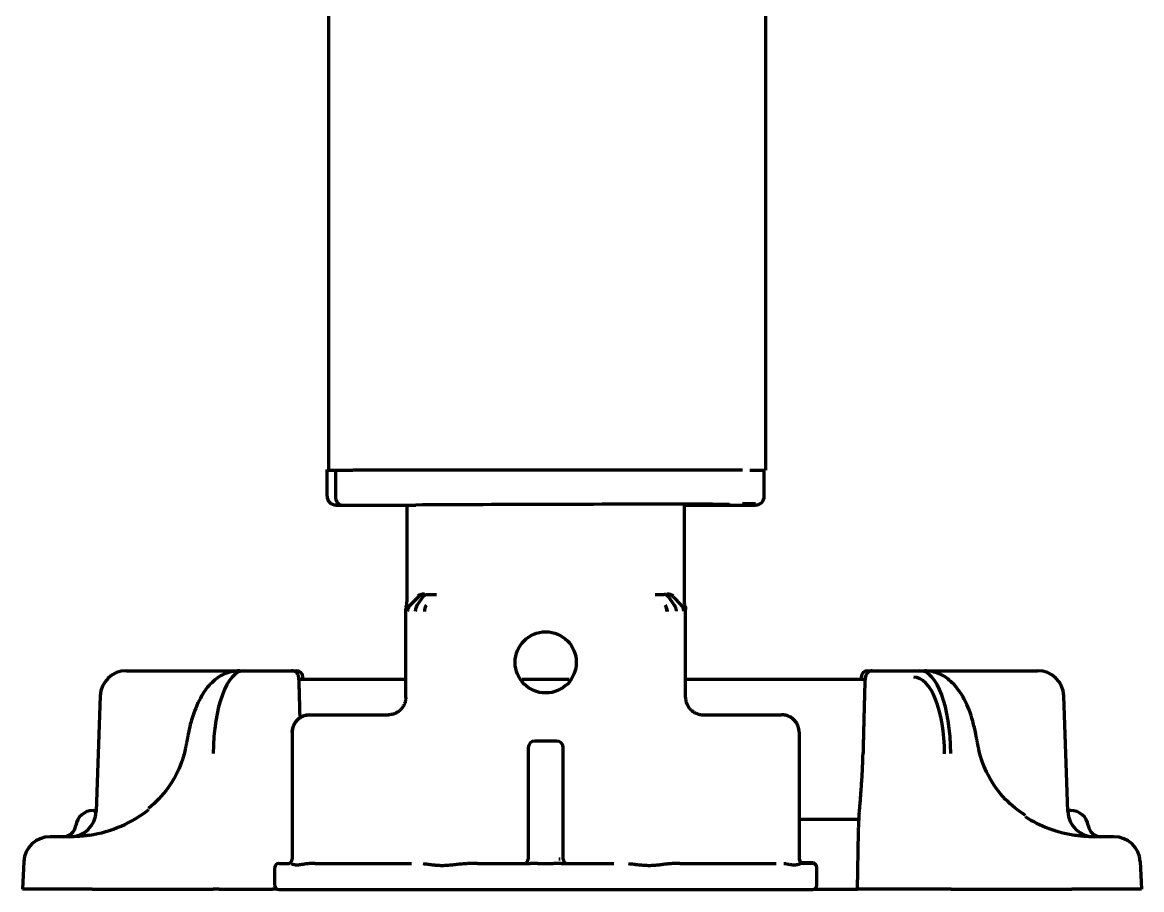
# Model space of a CAD drawing. Header units: inches. Extents: x 904 to 7172, y 213 to 5528.
# Drawn here: x 3597.1 to 3725.1, y 1858.2 to 1957.4 of the extents above; entities that cross this region are included whole.
import ezdxf

# ---------------------------------------------------------------- set-up
doc = ezdxf.new("R2010")
doc.units = ezdxf.units.IN

msp = doc.modelspace()

# ---------------------------------------------------------------- linework, layer by layer
at = {"linetype": 'Continuous', "lineweight": 70}
for p, q in [((3682.12, 1986.62), (3682.12, 1906.17)), ((3632.12, 1983.73), (3632.12, 1906.17)), ((3632.12, 1906.22), (3631.97, 1906.22)), ((3631.97, 1906.17), (3631.97, 1906.22)), ((3632.12, 1906.17), (3631.97, 1906.17)), ((3631.97, 1903.18), (3631.97, 1906.17)), ((3632.12, 1906.17), (3633.92, 1906.17)), ((3632.93, 1906.17), (3632.93, 1903.17)), ((3632.93, 1906.17), (3632.93, 1903.17)), ((3633.15, 1906.17), (3634.92, 1906.17)), ((3679.47, 1906.17), (3634.92, 1906.17)), ((3680.32, 1906.17), (3682.12, 1906.17)), ((3681.97, 1903.32), (3681.97, 1906.17)), ((3633.4, 1902.17), (3633.63, 1902.17)), ((3633.63, 1902.17), (3642.12, 1902.17)), ((3633.63, 1902.17), (3642.12, 1902.17)), ((3641.09, 1902.17), (3641.09, 1891.09)), ((3672.84, 1891.09), (3672.84, 1902.26)), ((3672.84, 1902.17), (3680.3, 1902.17)), ((3672.84, 1902.17), (3680.3, 1902.17)), ((3680.31, 1902.17), (3680.54, 1902.17)), ((3681.97, 1903.18), (3681.97, 1903.32)), ((3643.43, 1891.95), (3644.46, 1891.93)), ((3669.47, 1891.93), (3670.51, 1891.95)), ((3641.01, 1890.57), (3640.98, 1890.43)), ((3642.41, 1891.67), (3641.47, 1890.73)), ((3642.93, 1891.65), (3642.26, 1890.71)), ((3642.27, 1890.71), (3642.26, 1890.71)), ((3671.01, 1891.65), (3671.67, 1890.71)), ((3671.53, 1891.67), (3672.47, 1890.73)), ((3672.93, 1890.57), (3672.96, 1890.43)), ((3640.97, 1890.23), (3640.97, 1890.28)), ((3640.97, 1880.17), (3640.97, 1890.23)), ((3672.97, 1890.23), (3672.97, 1890.28)), ((3672.97, 1880.17), (3672.97, 1890.23)), ((3653.47, 1884.15), (3653.47, 1884.22)), ((3660.47, 1884.2), (3660.47, 1884.12)), ((3609.02, 1883.22), (3614.51, 1883.22)), ((3614.51, 1883.22), (3618.35, 1883.22)), ((3618.35, 1883.22), (3621.97, 1883.22)), ((3621.97, 1883.22), (3622.48, 1883.22)), ((3622.48, 1883.22), (3624.63, 1883.22)), ((3624.63, 1883.22), (3627.91, 1883.22)), ((3627.91, 1883.22), (3628.45, 1883.22)), ((3693.79, 1883.22), (3694.33, 1883.22)), ((3694.33, 1883.22), (3697.61, 1883.22)), ((3697.61, 1883.22), (3699.75, 1883.22)), ((3699.75, 1883.22), (3700.27, 1883.22)), ((3699.93, 1883.22), (3703.89, 1883.22)), ((3703.89, 1883.22), (3707.72, 1883.22)), ((3707.72, 1883.22), (3713.22, 1883.22)), ((3640.97, 1882.22), (3628.75, 1882.22)), ((3628.77, 1881.79), (3628.77, 1881.79)), ((3629.2, 1882.22), (3629.19, 1882.48)), ((3659.66, 1882.22), (3654.28, 1882.22)), ((3693.49, 1882.22), (3672.97, 1882.22)), ((3693.04, 1882.48), (3693.04, 1882.22)), ((3693.46, 1881.79), (3693.47, 1881.79)), ((3606.02, 1880.33), (3605.56, 1867.12)), ((3716.68, 1867.12), (3716.22, 1880.33)), ((3629.98, 1878.17), (3638.97, 1878.17)), ((3674.97, 1878.17), (3683.95, 1878.17)), ((3627.98, 1876.17), (3627.98, 1861.67)), ((3685.95, 1876.17), (3685.95, 1861.67)), ((3615.74, 1874.21), (3615.74, 1874.21)), ((3654.97, 1874.42), (3654.97, 1861.67)), ((3658.22, 1875.17), (3655.72, 1875.17)), ((3658.97, 1861.67), (3658.97, 1874.42)), ((3706.5, 1874.21), (3706.5, 1874.21)), ((3693.25, 1873.6), (3693.25, 1873.59)), ((3605.21, 1867.22), (3605.56, 1867.22)), ((3717.02, 1867.22), (3716.68, 1867.22)), ((3685.95, 1866.22), (3692.8, 1866.22)), ((3692.75, 1865.83), (3692.75, 1865.81)), ((3602.77, 1864.22), (3600.28, 1864.22)), ((3692.62, 1858.22), (3692.73, 1864.77)), ((3721.96, 1864.22), (3719.46, 1864.22)), ((3597.28, 1861.38), (3597.12, 1858.22)), ((3626.47, 1861.17), (3627.63, 1861.17)), ((3630.61, 1861.17), (3641.63, 1861.17)), ((3649.17, 1861.17), (3655.19, 1861.17)), ((3656.07, 1861.17), (3657.87, 1861.17)), ((3658.74, 1861.17), (3664.76, 1861.17)), ((3672.31, 1861.17), (3683.33, 1861.17)), ((3686.31, 1861.22), (3686.26, 1861.22)), ((3687.47, 1861.22), (3686.31, 1861.22)), ((3687.47, 1861.17), (3686.31, 1861.17)), ((3724.95, 1861.38), (3725.12, 1858.22)), ((3625.97, 1860.67), (3625.97, 1858.67)), ((3687.97, 1860.67), (3687.97, 1860.72)), ((3687.97, 1858.67), (3687.97, 1860.67)), ((3605.11, 1858.22), (3597.12, 1858.22)), ((3605.11, 1858.22), (3618.92, 1858.22)), ((3619.61, 1858.22), (3618.92, 1858.22)), ((3619.61, 1858.22), (3625.72, 1858.22)), ((3626.25, 1858.22), (3625.72, 1858.22)), ((3626.47, 1858.17), (3687.47, 1858.17)), ((3687.69, 1858.22), (3692.62, 1858.22)), ((3696.52, 1858.22), (3692.62, 1858.22)), ((3702.62, 1858.22), (3696.52, 1858.22)), ((3703.32, 1858.22), (3702.62, 1858.22)), ((3703.32, 1858.22), (3717.13, 1858.22)), ((3725.12, 1858.22), (3717.13, 1858.22))]:
    msp.add_line(p, q, dxfattribs=at)
msp.add_circle((3656.97, 1884.17), 3.5, dxfattribs=at)
for centre, radius, start, end in [((3609.02, 1880.22), 3, 90, 178), ((3628.45, 1882.47), 0.75, 1, 90), ((3693.79, 1882.47), 0.75, 90, 179), ((3713.22, 1880.22), 3, 2, 90), ((3655.72, 1874.42), 0.75, 90, 180), ((3658.22, 1874.42), 0.75, 0, 90), ((3602.56, 1867.22), 3, 270, 358), ((3605.21, 1865.22), 2, 90, 171.7868), ((3719.68, 1867.22), 3, 182, 270), ((3717.02, 1865.22), 2, 8.2132, 90), ((3601.75, 1865.72), 1.5, 270, 351.7868), ((3720.49, 1865.72), 1.5, 188.2132, 270), ((3600.28, 1861.22), 3, 90, 177), ((3721.96, 1861.22), 3, 3, 90), ((3626.47, 1860.67), 0.5, 90, 180), ((3654.47, 1861.67), 0.5, 270, 0), ((3659.47, 1861.67), 0.5, 180, 270), ((3687.47, 1860.72), 0.5, 0, 90), ((3687.47, 1860.67), 0.5, 0, 90), ((3626.47, 1858.67), 0.5, 180, 270), ((3687.47, 1858.67), 0.5, 270, 0)]:
    msp.add_arc(centre, radius, start, end, dxfattribs=at)
for centre, major_axis, ratio, start_param, end_param in [((3632.97, 1903.18), (-1, 0), 0.999995, 0, 1.567711), ((3633.63, 1903.17), (0, 1), 0.7071, 1.570796, 3.141593), ((3633.63, 1903.17), (0, 1), 0.7071, 1.570796, 3.141593), ((3634.47, 1902.17), (-1.5, 0), 0.003085, 0.00001, 0.785408), ((3656.97, 1902.17), (21, 0.06), 0.003085, 5.569494, 8.63937), ((3679.47, 1902.31), (1.5, 0), 0.003085, 6.283176, 7.853972), ((3679.47, 1902.17), (1.5, 0), 0.003085, 5.497778, 6.283176), ((3680.97, 1903.18), (-1, 0), 0.999995, 1.573882, 3.141593), ((3643.12, 1890.96), (-0.707, -0.707), 0.999695, 3.927142, 4.71239), ((3642.76, 1890.01), (-0.017, -1), 0.707053, 3.945502, 4.724738), ((3643.8, 1889.99), (-0.01, -1), 0.707088, 3.940402, 4.719667), ((3670.14, 1889.99), (0.01, -1), 0.707088, 1.564381, 2.342782), ((3622.66, 1873.22), (-0.2, 10), 0.36987, 6.275734, 7.79417), ((3699.58, 1873.22), (0.2, 10), 0.36987, 4.7722, 6.290637), ((3698.88, 1873.23), (0.21, 9.25), 0.399832, 4.773696, 6.292133), ((3629.98, 1876.17), (1.41, 1.41), 0.999695, 0.78555, 2.356042), ((3683.95, 1876.17), (-1.41, 1.41), 0.999695, 3.927143, 5.497635), ((3602.82, 1876.22), (13.31, 1.42), 0.895011, 4.765915, 5.329805), ((3719.42, 1876.22), (-13.31, 1.42), 0.895011, 1.060573, 1.51727), ((3627.48, 1861.67), (0, -0.5), 0.999848, 0, 1.570796), ((3686.45, 1861.72), (0, -0.5), 0.999848, 4.712389, 6.283185), ((3686.45, 1861.67), (0, -0.5), 0.999848, 4.712389, 6.283185)]:
    msp.add_ellipse(centre, major_axis=major_axis, ratio=ratio, start_param=start_param, end_param=end_param, dxfattribs=at)
for points, knots in [([(3643.11, 1891.98), (3643.03, 1891.98), (3642.95, 1891.98), (3642.81, 1891.96), (3642.74, 1891.94), (3642.65, 1891.91), (3642.62, 1891.9), (3642.56, 1891.88), (3642.53, 1891.86), (3642.47, 1891.83), (3642.44, 1891.82), (3642.39, 1891.78), (3642.36, 1891.76), (3642.34, 1891.74)], [0, 0, 0, 0, 0.25, 0.25, 0.5, 0.5, 0.625, 0.625, 0.75, 0.75, 0.875, 0.875, 1, 1, 1, 1]), ([(3642.93, 1891.65), (3642.96, 1891.7), (3643, 1891.74), (3643.05, 1891.79), (3643.06, 1891.8), (3643.08, 1891.81), (3643.09, 1891.82), (3643.12, 1891.84), (3643.14, 1891.86), (3643.2, 1891.9), (3643.24, 1891.91), (3643.3, 1891.93), (3643.32, 1891.94), (3643.33, 1891.94), (3643.34, 1891.94), (3643.34, 1891.94), (3643.35, 1891.94), (3643.35, 1891.94), (3643.38, 1891.95), (3643.4, 1891.95), (3643.43, 1891.95)], [0, 0, 0, 0, 0.25, 0.25, 0.3125, 0.3125, 0.375, 0.375, 0.5, 0.5, 0.75, 0.75, 0.8125, 0.828125, 0.828125, 0.84375, 0.84375, 0.875, 0.875, 1, 1, 1, 1]), ([(3671.01, 1891.65), (3670.97, 1891.7), (3670.94, 1891.74), (3670.88, 1891.79), (3670.86, 1891.81), (3670.83, 1891.84), (3670.82, 1891.84), (3670.8, 1891.86), (3670.79, 1891.86), (3670.74, 1891.9), (3670.69, 1891.91), (3670.64, 1891.93), (3670.62, 1891.94), (3670.61, 1891.94), (3670.6, 1891.94), (3670.6, 1891.94), (3670.59, 1891.94), (3670.58, 1891.94), (3670.56, 1891.95), (3670.53, 1891.95), (3670.51, 1891.95)], [0, 0, 0, 0, 0.25, 0.25, 0.375, 0.375, 0.4375, 0.4375, 0.5, 0.5, 0.75, 0.75, 0.8125, 0.828125, 0.828125, 0.84375, 0.84375, 0.875, 0.875, 1, 1, 1, 1]), ([(3671.53, 1891.67), (3671.48, 1891.72), (3671.38, 1891.8), (3671.26, 1891.86), (3671.14, 1891.91), (3671.08, 1891.93), (3671, 1891.95), (3670.97, 1891.95), (3670.95, 1891.95), (3670.93, 1891.96), (3670.92, 1891.96), (3670.88, 1891.96), (3670.85, 1891.96), (3670.82, 1891.96)], [0, 0, 0, 0, 0.25, 0.5, 0.5, 0.75, 0.75, 0.8125, 0.84375, 0.84375, 0.875, 0.875, 1, 1, 1, 1]), ([(3671.01, 1891.7), (3670.97, 1891.75), (3670.94, 1891.79), (3670.88, 1891.84), (3670.86, 1891.86), (3670.83, 1891.88), (3670.83, 1891.89), (3670.82, 1891.9)], [0, 0, 0, 0, 0.589731, 0.589731, 0.884597, 0.884597, 1, 1, 1, 1]), ([(3671.6, 1891.74), (3671.55, 1891.78), (3671.5, 1891.82), (3671.38, 1891.88), (3671.32, 1891.9), (3671.2, 1891.94), (3671.13, 1891.96), (3670.99, 1891.98), (3670.91, 1891.98), (3670.83, 1891.98)], [0, 0, 0, 0, 0.25, 0.25, 0.5, 0.5, 0.75, 0.75, 1, 1, 1, 1]), ([(3641.01, 1890.52), (3641.04, 1890.61), (3641.06, 1890.7), (3641.08, 1890.85), (3641.09, 1890.92), (3641.09, 1891), (3641.09, 1891.04), (3641.09, 1891.06), (3641.09, 1891.07), (3641.09, 1891.08), (3641.09, 1891.08), (3641.09, 1891.09)], [0, 0, 0, 0, 0.5, 0.5, 0.75, 0.875, 0.9375, 0.9375, 0.96875, 0.96875, 1, 1, 1, 1]), ([(3641.47, 1890.73), (3641.42, 1890.68), (3641.38, 1890.63), (3641.31, 1890.52), (3641.28, 1890.46), (3641.23, 1890.34), (3641.21, 1890.28), (3641.18, 1890.15), (3641.18, 1890.09), (3641.18, 1890.02)], [0, 0, 0, 0, 0.25, 0.25, 0.5, 0.5, 0.75, 0.75, 1, 1, 1, 1]), ([(3643.3, 1890.69), (3643.3, 1890.69), (3643.3, 1890.69), (3643.28, 1890.67), (3643.25, 1890.62), (3643.21, 1890.54), (3643.17, 1890.46), (3643.14, 1890.37), (3643.12, 1890.28), (3643.1, 1890.18), (3643.09, 1890.09), (3643.09, 1890.02), (3643.09, 1889.99)], [0, 0, 0, 0, 0.00004, 0.00004, 0.125035, 0.25003, 0.375025, 0.50002, 0.625015, 0.75001, 0.875005, 1, 1, 1, 1]), ([(3670.64, 1890.7), (3670.65, 1890.69), (3670.65, 1890.67), (3670.67, 1890.65), (3670.68, 1890.64), (3670.7, 1890.6), (3670.71, 1890.57), (3670.75, 1890.49), (3670.77, 1890.43), (3670.8, 1890.34), (3670.81, 1890.31), (3670.82, 1890.25), (3670.83, 1890.22), (3670.84, 1890.15), (3670.84, 1890.11), (3670.85, 1890.07), (3670.85, 1890.06), (3670.85, 1890.05), (3670.85, 1890.03), (3670.85, 1890.01), (3670.85, 1889.99)], [0, 0, 0, 0, 0.0625, 0.0625, 0.125, 0.125, 0.25, 0.25, 0.5, 0.5, 0.625, 0.625, 0.75, 0.75, 0.875, 0.90625, 0.921875, 0.921875, 0.9375, 1, 1, 1, 1]), ([(3671.67, 1890.71), (3671.69, 1890.69), (3671.71, 1890.65), (3671.73, 1890.61), (3671.74, 1890.6), (3671.74, 1890.6), (3671.74, 1890.59), (3671.75, 1890.59), (3671.75, 1890.58), (3671.76, 1890.57), (3671.79, 1890.5), (3671.81, 1890.44), (3671.85, 1890.32), (3671.86, 1890.26), (3671.88, 1890.14), (3671.88, 1890.07), (3671.88, 1890.01)], [0, 0, 0, 0, 0.125, 0.1875, 0.195313, 0.195313, 0.203125, 0.203125, 0.21875, 0.25, 0.25, 0.5, 0.5, 0.75, 0.75, 1, 1, 1, 1]), ([(3672.76, 1890.02), (3672.76, 1890.09), (3672.75, 1890.15), (3672.73, 1890.28), (3672.71, 1890.34), (3672.67, 1890.43), (3672.65, 1890.47), (3672.63, 1890.51), (3672.63, 1890.52), (3672.62, 1890.52), (3672.62, 1890.52), (3672.62, 1890.53), (3672.62, 1890.53), (3672.61, 1890.55), (3672.6, 1890.57), (3672.55, 1890.63), (3672.51, 1890.68), (3672.47, 1890.73)], [0, 0, 0, 0, 0.25, 0.25, 0.5, 0.5, 0.625, 0.65625, 0.660156, 0.660156, 0.664063, 0.664063, 0.671875, 0.6875, 0.75, 0.75, 1, 1, 1, 1]), ([(3672.93, 1890.52), (3672.9, 1890.61), (3672.88, 1890.7), (3672.86, 1890.85), (3672.85, 1890.92), (3672.85, 1891), (3672.84, 1891.04), (3672.84, 1891.06), (3672.84, 1891.07), (3672.84, 1891.08), (3672.84, 1891.08), (3672.84, 1891.09)], [0, 0, 0, 0, 0.5, 0.5, 0.75, 0.875, 0.9375, 0.9375, 0.96875, 0.96875, 1, 1, 1, 1]), ([(3641.01, 1890.52), (3641.01, 1890.52), (3641.01, 1890.52), (3641, 1890.49), (3640.99, 1890.45), (3640.98, 1890.38), (3640.97, 1890.3), (3640.97, 1890.26), (3640.97, 1890.23)], [0, 0, 0, 0, 0.000031, 0.000031, 0.250024, 0.500016, 0.750008, 1, 1, 1, 1]), ([(3672.93, 1890.52), (3672.93, 1890.52), (3672.93, 1890.52), (3672.93, 1890.49), (3672.95, 1890.45), (3672.96, 1890.38), (3672.97, 1890.3), (3672.97, 1890.26), (3672.97, 1890.23)], [0, 0, 0, 0, 0.000031, 0.000031, 0.250024, 0.500016, 0.750008, 1, 1, 1, 1]), ([(3621.97, 1883.22), (3621.3, 1883.19), (3620.13, 1882.94), (3618.65, 1881.84), (3617.49, 1880.28), (3616.63, 1878.29), (3616.23, 1876.72), (3616.09, 1876)], [0, 0, 0, 0, 0.189106, 0.366438, 0.567543, 0.814714, 1, 1, 1, 1]), ([(3628.77, 1881.8), (3628.77, 1881.84), (3628.77, 1882), (3628.74, 1882.29), (3628.7, 1882.57), (3628.6, 1882.84), (3628.41, 1883.06), (3628.18, 1883.19), (3628.01, 1883.22), (3627.91, 1883.22)], [0, 0, 0, 0, 0.056059, 0.233526, 0.445472, 0.608863, 0.73785, 0.866889, 1, 1, 1, 1]), ([(3694.32, 1883.22), (3694.32, 1883.22), (3694.23, 1883.24), (3694.05, 1883.18), (3693.84, 1883.07), (3693.7, 1882.92), (3693.61, 1882.76), (3693.55, 1882.59), (3693.5, 1882.38), (3693.47, 1882.1), (3693.47, 1881.88), (3693.46, 1881.79)], [0, 0, 0, 0, 0.001553, 0.142469, 0.255761, 0.354808, 0.444992, 0.536165, 0.674829, 0.879893, 1, 1, 1, 1]), ([(3706.15, 1876), (3706.05, 1876.49), (3705.72, 1877.93), (3704.92, 1880.01), (3703.68, 1881.79), (3702.06, 1882.96), (3700.89, 1883.19), (3700.27, 1883.22)], [0, 0, 0, 0, 0.128675, 0.386923, 0.634463, 0.824559, 1, 1, 1, 1]), ([(3627.98, 1876.17), (3627.98, 1876.19), (3627.98, 1876.2), (3627.98, 1876.24), (3627.98, 1876.25), (3627.99, 1876.3), (3627.99, 1876.34), (3628, 1876.43), (3628.02, 1876.56), (3628.05, 1876.69), (3628.08, 1876.78), (3628.09, 1876.81), (3628.11, 1876.88), (3628.12, 1876.91), (3628.19, 1877.06), (3628.25, 1877.17), (3628.36, 1877.34), (3628.39, 1877.39), (3628.46, 1877.46), (3628.48, 1877.49), (3628.52, 1877.54), (3628.54, 1877.56), (3628.66, 1877.68), (3628.76, 1877.76), (3628.9, 1877.85), (3628.92, 1877.87), (3628.97, 1877.89), (3628.98, 1877.9), (3629.01, 1877.92), (3629.08, 1877.96), (3629.16, 1877.99), (3629.34, 1878.07), (3629.46, 1878.11), (3629.62, 1878.14), (3629.66, 1878.14), (3629.72, 1878.15), (3629.75, 1878.16), (3629.85, 1878.17), (3629.92, 1878.17), (3629.98, 1878.17)], [0, 0, 0, 0, 0.015625, 0.015625, 0.03125, 0.03125, 0.0625, 0.0625, 0.125, 0.1875, 0.1875, 0.21875, 0.21875, 0.25, 0.25, 0.375, 0.375, 0.4375, 0.4375, 0.46875, 0.46875, 0.5, 0.5, 0.625, 0.625, 0.65625, 0.65625, 0.671875, 0.671875, 0.6875, 0.75, 0.75, 0.875, 0.875, 0.90625, 0.90625, 0.9375, 0.9375, 1, 1, 1, 1]), ([(3685.95, 1876.17), (3685.95, 1876.19), (3685.95, 1876.2), (3685.95, 1876.24), (3685.95, 1876.25), (3685.95, 1876.3), (3685.95, 1876.34), (3685.94, 1876.43), (3685.92, 1876.56), (3685.89, 1876.69), (3685.86, 1876.78), (3685.85, 1876.81), (3685.83, 1876.88), (3685.81, 1876.91), (3685.75, 1877.06), (3685.69, 1877.17), (3685.58, 1877.34), (3685.54, 1877.39), (3685.48, 1877.46), (3685.46, 1877.49), (3685.41, 1877.54), (3685.39, 1877.56), (3685.28, 1877.68), (3685.18, 1877.76), (3685.04, 1877.85), (3685.01, 1877.87), (3684.97, 1877.89), (3684.96, 1877.9), (3684.93, 1877.92), (3684.86, 1877.96), (3684.78, 1877.99), (3684.6, 1878.07), (3684.48, 1878.11), (3684.31, 1878.14), (3684.28, 1878.14), (3684.22, 1878.15), (3684.18, 1878.16), (3684.09, 1878.17), (3684.02, 1878.17), (3683.95, 1878.17)], [0, 0, 0, 0, 0.015625, 0.015625, 0.03125, 0.03125, 0.0625, 0.0625, 0.125, 0.1875, 0.1875, 0.21875, 0.21875, 0.25, 0.25, 0.375, 0.375, 0.4375, 0.4375, 0.46875, 0.46875, 0.5, 0.5, 0.625, 0.625, 0.65625, 0.65625, 0.671875, 0.671875, 0.6875, 0.75, 0.75, 0.875, 0.875, 0.90625, 0.90625, 0.9375, 0.9375, 1, 1, 1, 1]), ([(3615.74, 1874.21), (3615.63, 1873.71), (3615.19, 1872.15), (3613.89, 1869.72), (3612.39, 1868.16), (3611.53, 1867.47)], [0, 0, 0, 0, 0.188924, 0.604869, 1, 1, 1, 1]), ([(3711.84, 1866.67), (3710.99, 1867.19), (3709.34, 1868.51), (3707.47, 1871.14), (3706.73, 1873.17), (3706.5, 1874.21)], [0, 0, 0, 0, 0.308242, 0.670857, 1, 1, 1, 1]), ([(3692.84, 1866.99), (3692.86, 1867.19), (3692.88, 1867.4), (3692.91, 1867.84), (3692.93, 1868.07), (3692.97, 1868.56), (3692.99, 1868.82), (3693.02, 1869.15), (3693.02, 1869.22), (3693.03, 1869.35), (3693.04, 1869.42), (3693.05, 1869.63), (3693.06, 1869.77), (3693.09, 1870.19), (3693.11, 1870.48), (3693.15, 1871.07), (3693.17, 1871.37), (3693.19, 1871.84), (3693.2, 1871.99), (3693.21, 1872.23), (3693.21, 1872.31), (3693.22, 1872.47), (3693.22, 1872.55), (3693.23, 1872.95), (3693.24, 1873.27), (3693.25, 1873.59)], [0, 0, 0, 0, 0.125, 0.125, 0.25, 0.25, 0.375, 0.375, 0.40625, 0.40625, 0.4375, 0.4375, 0.5, 0.5, 0.625, 0.625, 0.75, 0.75, 0.8125, 0.8125, 0.84375, 0.84375, 0.875, 0.875, 1, 1, 1, 1]), ([(3692.78, 1865.84), (3692.78, 1865.88), (3692.78, 1865.92), (3692.79, 1866), (3692.79, 1866.04), (3692.79, 1866.12), (3692.79, 1866.16), (3692.8, 1866.24), (3692.8, 1866.27), (3692.8, 1866.38), (3692.81, 1866.46), (3692.81, 1866.6), (3692.82, 1866.66), (3692.82, 1866.73)], [0, 0, 0, 0, 0.125, 0.125, 0.25, 0.25, 0.375, 0.375, 0.5, 0.5, 0.75, 0.75, 1, 1, 1, 1]), ([(3692.73, 1864.77), (3692.73, 1864.81), (3692.74, 1864.86), (3692.74, 1864.94), (3692.74, 1864.98), (3692.74, 1865.03), (3692.74, 1865.05), (3692.75, 1865.08), (3692.75, 1865.1), (3692.75, 1865.17), (3692.75, 1865.21), (3692.76, 1865.31), (3692.76, 1865.36), (3692.76, 1865.44), (3692.76, 1865.45), (3692.77, 1865.48), (3692.77, 1865.5), (3692.77, 1865.55), (3692.77, 1865.58), (3692.77, 1865.65), (3692.77, 1865.68), (3692.78, 1865.76), (3692.78, 1865.8), (3692.78, 1865.84)], [0, 0, 0, 0, 0.25, 0.25, 0.375, 0.375, 0.4375, 0.4375, 0.5, 0.5, 0.625, 0.625, 0.75, 0.75, 0.78125, 0.78125, 0.8125, 0.8125, 0.875, 0.875, 0.9375, 0.9375, 1, 1, 1, 1]), ([(3692.76, 1866.22), (3692.76, 1866.21), (3692.76, 1866.21), (3692.76, 1866.16), (3692.76, 1866.11), (3692.75, 1866.03), (3692.75, 1865.99), (3692.75, 1865.9), (3692.75, 1865.86), (3692.75, 1865.81)], [0, 0, 0, 0, 0.065202, 0.065202, 0.376801, 0.376801, 0.688401, 0.688401, 1, 1, 1, 1]), ([(3604.81, 1864.4), (3604.63, 1864.37), (3604.45, 1864.35), (3604.11, 1864.3), (3603.93, 1864.28), (3603.72, 1864.27), (3603.65, 1864.26), (3603.59, 1864.25), (3603.54, 1864.25), (3603.52, 1864.25), (3603.42, 1864.24), (3603.33, 1864.24), (3603.09, 1864.23), (3602.93, 1864.22), (3602.77, 1864.22)], [0, 0, 0, 0, 0.25, 0.25, 0.5, 0.5, 0.5625, 0.59375, 0.59375, 0.625, 0.625, 0.75, 0.75, 1, 1, 1, 1]), ([(3719.46, 1864.22), (3719.42, 1864.22), (3719.39, 1864.22), (3719.31, 1864.22), (3719.19, 1864.23), (3718.99, 1864.23), (3718.82, 1864.24), (3718.66, 1864.25), (3718.57, 1864.26), (3718.31, 1864.28), (3718.13, 1864.3), (3717.78, 1864.35), (3717.61, 1864.37), (3717.43, 1864.4)], [0, 0, 0, 0, 0.0625, 0.0625, 0.125, 0.25, 0.375, 0.375, 0.5, 0.5, 0.75, 0.75, 1, 1, 1, 1]), ([(3629.74, 1861.13), (3629.68, 1861.12), (3629.62, 1861.11), (3629.5, 1861.1), (3629.45, 1861.09), (3629.28, 1861.06), (3629.17, 1861.05), (3628.97, 1861.02), (3628.88, 1861), (3628.74, 1860.99), (3628.7, 1860.98), (3628.61, 1860.98), (3628.53, 1860.98), (3628.45, 1860.98), (3628.38, 1860.98), (3628.34, 1860.99), (3628.28, 1861), (3628.24, 1861), (3628.18, 1861.02), (3628.15, 1861.02), (3628.06, 1861.05), (3628.01, 1861.06), (3627.92, 1861.1), (3627.88, 1861.11), (3627.85, 1861.13)], [0, 0, 0, 0, 0.0625, 0.0625, 0.125, 0.125, 0.25, 0.25, 0.375, 0.375, 0.4375, 0.4375, 0.5, 0.5625, 0.5625, 0.625, 0.625, 0.6875, 0.6875, 0.75, 0.75, 0.875, 0.875, 1, 1, 1, 1]), ([(3630.61, 1861.17), (3630.46, 1861.17), (3630.31, 1861.17), (3630.1, 1861.16), (3630.02, 1861.15), (3629.88, 1861.14), (3629.81, 1861.14), (3629.74, 1861.13)], [0, 0, 0, 0, 0.5, 0.5, 0.75, 0.75, 1, 1, 1, 1]), ([(3649.17, 1861.17), (3648.9, 1861.17), (3648.62, 1861.17), (3648.21, 1861.15), (3648.07, 1861.15), (3647.8, 1861.13), (3647.66, 1861.12), (3647.52, 1861.11)], [0, 0, 0, 0, 0.5, 0.5, 0.75, 0.75, 1, 1, 1, 1]), ([(3672.31, 1861.17), (3672.09, 1861.17), (3671.87, 1861.17), (3671.53, 1861.15), (3671.42, 1861.15), (3671.2, 1861.13), (3671.09, 1861.12), (3670.98, 1861.11)], [0, 0, 0, 0, 0.5, 0.5, 0.75, 0.75, 1, 1, 1, 1]), ([(3686.09, 1861.13), (3686.07, 1861.12), (3686.05, 1861.11), (3686.01, 1861.1), (3685.99, 1861.09), (3685.92, 1861.06), (3685.87, 1861.05), (3685.76, 1861.02), (3685.7, 1861), (3685.59, 1860.99), (3685.56, 1860.98), (3685.48, 1860.98), (3685.41, 1860.98), (3685.32, 1860.98), (3685.24, 1860.98), (3685.2, 1860.99), (3685.1, 1861), (3685.06, 1861), (3684.96, 1861.02), (3684.91, 1861.02), (3684.76, 1861.05), (3684.66, 1861.06), (3684.44, 1861.1), (3684.32, 1861.11), (3684.2, 1861.13)], [0, 0, 0, 0, 0.0625, 0.0625, 0.125, 0.125, 0.25, 0.25, 0.375, 0.375, 0.4375, 0.4375, 0.5, 0.5625, 0.5625, 0.625, 0.625, 0.6875, 0.6875, 0.75, 0.75, 0.875, 0.875, 1, 1, 1, 1]), ([(3686.31, 1861.17), (3686.28, 1861.17), (3686.24, 1861.17), (3686.18, 1861.16), (3686.17, 1861.15), (3686.13, 1861.14), (3686.11, 1861.14), (3686.09, 1861.13)], [0, 0, 0, 0, 0.5, 0.5, 0.75, 0.75, 1, 1, 1, 1]), ([(3647.52, 1861.11), (3647.32, 1861.09), (3647.11, 1861.07), (3646.71, 1861.03), (3646.51, 1861), (3646.11, 1860.96), (3645.91, 1860.94), (3645.66, 1860.93), (3645.61, 1860.92), (3645.52, 1860.92), (3645.47, 1860.92), (3645.32, 1860.91), (3645.13, 1860.91), (3644.94, 1860.91), (3644.75, 1860.92), (3644.65, 1860.92), (3644.47, 1860.94), (3644.37, 1860.94), (3644.24, 1860.96), (3644.19, 1860.96), (3644.1, 1860.97), (3644.05, 1860.98), (3643.83, 1861), (3643.65, 1861.03), (3643.3, 1861.07), (3643.13, 1861.09), (3642.96, 1861.11)], [0, 0, 0, 0, 0.125, 0.125, 0.25, 0.25, 0.375, 0.375, 0.40625, 0.40625, 0.4375, 0.4375, 0.5, 0.5625, 0.5625, 0.625, 0.625, 0.6875, 0.6875, 0.71875, 0.71875, 0.75, 0.75, 0.875, 0.875, 1, 1, 1, 1]), ([(3670.98, 1861.11), (3670.81, 1861.09), (3670.64, 1861.07), (3670.29, 1861.03), (3670.11, 1861), (3669.75, 1860.96), (3669.57, 1860.94), (3669.33, 1860.93), (3669.28, 1860.92), (3669.19, 1860.92), (3669.14, 1860.92), (3669, 1860.91), (3668.81, 1860.91), (3668.62, 1860.91), (3668.42, 1860.92), (3668.32, 1860.92), (3668.13, 1860.94), (3668.03, 1860.94), (3667.88, 1860.96), (3667.83, 1860.96), (3667.73, 1860.97), (3667.68, 1860.98), (3667.43, 1861), (3667.23, 1861.03), (3666.83, 1861.07), (3666.62, 1861.09), (3666.42, 1861.11)], [0, 0, 0, 0, 0.125, 0.125, 0.25, 0.25, 0.375, 0.375, 0.40625, 0.40625, 0.4375, 0.4375, 0.5, 0.5625, 0.5625, 0.625, 0.625, 0.6875, 0.6875, 0.71875, 0.71875, 0.75, 0.75, 0.875, 0.875, 1, 1, 1, 1])]:
    msp.add_open_spline(points, degree=3, knots=knots, dxfattribs=at)
for points, degree in [([(3642.26, 1890.71), (3642.25, 1890.69), (3642.22, 1890.64), (3642.17, 1890.56), (3642.14, 1890.48), (3642.11, 1890.39), (3642.08, 1890.3), (3642.07, 1890.2), (3642.06, 1890.1), (3642.05, 1890.04), (3642.05, 1890.01)], 3), ([(3628.88, 1877.82), (3628.83, 1879.81), (3628.77, 1881.79)], 2), ([(3693.46, 1881.79), (3693.35, 1877.69), (3693.25, 1873.6)], 2), ([(3640.97, 1880.17), (3640.97, 1880.12), (3640.96, 1880.01), (3640.94, 1879.84), (3640.91, 1879.68), (3640.86, 1879.52), (3640.8, 1879.37), (3640.73, 1879.22), (3640.64, 1879.08), (3640.55, 1878.94), (3640.44, 1878.82), (3640.32, 1878.7), (3640.2, 1878.59), (3640.06, 1878.5), (3639.92, 1878.41), (3639.77, 1878.34), (3639.62, 1878.28), (3639.46, 1878.23), (3639.3, 1878.2), (3639.13, 1878.18), (3639.02, 1878.17), (3638.97, 1878.17)], 3), ([(3672.97, 1880.17), (3672.97, 1880.12), (3672.97, 1880.01), (3672.99, 1879.84), (3673.03, 1879.68), (3673.07, 1879.52), (3673.13, 1879.37), (3673.21, 1879.22), (3673.29, 1879.08), (3673.39, 1878.94), (3673.5, 1878.82), (3673.61, 1878.7), (3673.74, 1878.59), (3673.87, 1878.5), (3674.02, 1878.41), (3674.16, 1878.34), (3674.32, 1878.28), (3674.48, 1878.23), (3674.64, 1878.2), (3674.8, 1878.18), (3674.91, 1878.17), (3674.97, 1878.17)], 3), ([(3616.13, 1876.22), (3615.96, 1875.26), (3615.73, 1874.21)], 2), ([(3706.51, 1874.21), (3706.3, 1875.16), (3706.15, 1876)], 2), ([(3692.82, 1866.73), (3692.83, 1866.82), (3692.84, 1866.91), (3692.84, 1866.99)], 3), ([(3655.47, 1861.17), (3655.44, 1861.17), (3655.38, 1861.17), (3655.29, 1861.17), (3655.23, 1861.17), (3655.19, 1861.17)], 3), ([(3656.07, 1861.17), (3655.87, 1861.17), (3655.67, 1861.17), (3655.47, 1861.17)], 3), ([(3658.47, 1861.17), (3658.27, 1861.17), (3658.07, 1861.17), (3657.87, 1861.17)], 3), ([(3658.61, 1861.67), (3658.59, 1861.67), (3658.56, 1861.67), (3658.52, 1861.67), (3658.48, 1861.67), (3658.47, 1861.67)], 3), ([(3658.74, 1861.17), (3658.71, 1861.17), (3658.66, 1861.17), (3658.56, 1861.17), (3658.5, 1861.17), (3658.47, 1861.17)], 3)]:
    msp.add_open_spline(points, degree=degree, dxfattribs=at)

doc.saveas('drawing.dxf')
